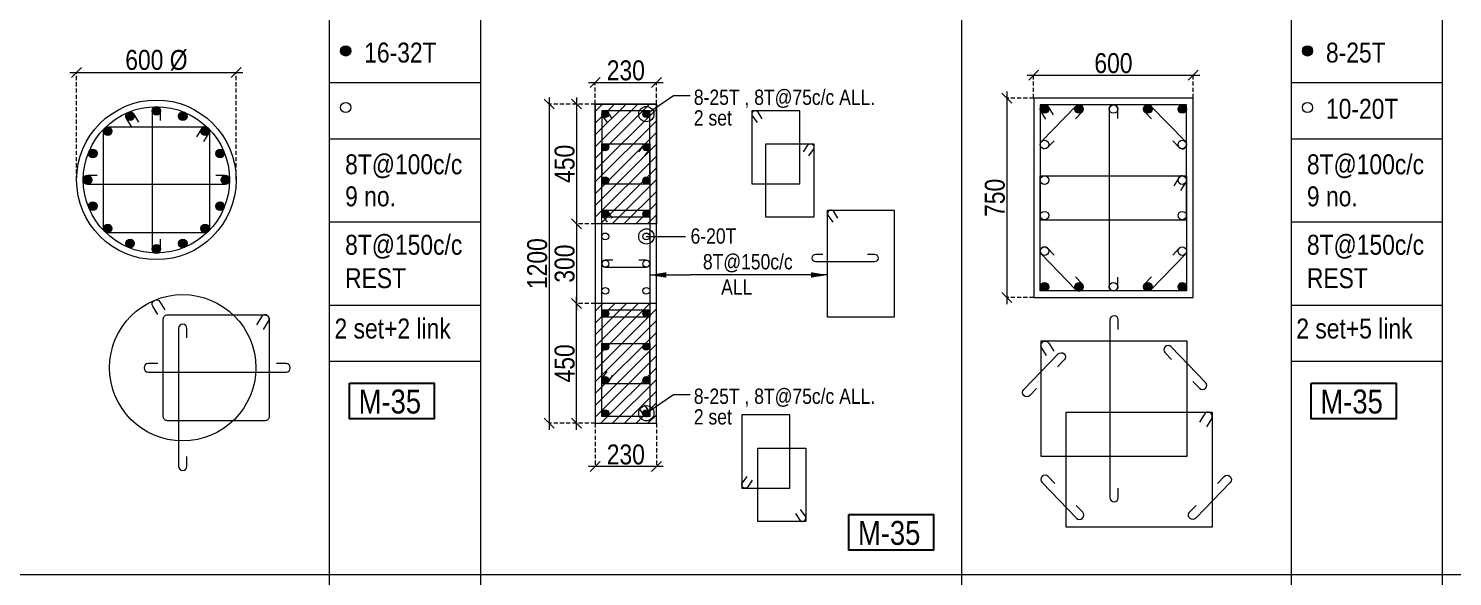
# Model space of a CAD drawing. Header units: millimetres. Extents: x 1112055 to 3390982, y -148532 to 766891.
# Drawn here: x 2165349 to 2186769, y 154847 to 163087 of the extents above; entities that cross this region are included whole.
import ezdxf
from ezdxf.enums import TextEntityAlignment as Align

# ---------------------------------------------------------------- set-up
doc = ezdxf.new("R2010")
doc.units = ezdxf.units.MM
doc.header["$PDMODE"] = 35
doc.header["$PDSIZE"] = -25
doc.linetypes.add('DASHED2', pattern=[0.375, 0.25, -0.125])
doc.linetypes.add('Hidden', pattern=[9.525, 6.35, -3.175])
for name, color, linetype, lineweight in [('B COL', 1, 'Continuous', 30), ('B COL. SIZE DIM', 220, 'Continuous', 25), ('B COLSCH', 204, 'Continuous', 20), ('B COLUMN', 1, 'Hidden', 9), ('B STEEL', 34, 'Continuous', 15), ('B TITLE BLOCK', 250, 'Continuous', 0), ('B-ST TEXT', 7, 'Continuous', 9), ('F HATCH', 251, 'Continuous', 18)]:
    doc.layers.add(name, color=color, linetype=linetype, lineweight=lineweight)
doc.layers.add('B TEXT', color=7, linetype='Continuous')
doc.styles.add('dim inside', font='romans.shx', dxfattribs={"width": 0.8, "height": 125})
doc.styles.add('SWINC', font='swissc.ttf')
doc.styles.add('TAHOMA', font='tahoma.ttf')
doc.dimstyles.new('dim inside', dxfattribs={"dimtxt": 125, "dimasz": 100, "dimexe": 0, "dimexo": 0, "dimgap": 10, "dimtad": 0, "dimdec": 0, "dimzin": 0, "dimdsep": 46, "dimtxsty": 'dim inside', "dimblk": 'SMALL', "dimcen": 0.09, "dimadec": 0, "dimazin": 0, "dimtfac": 1, "dimtdec": 0, "dimtofl": 0, "dimtmove": 0, "dimatfit": 3, "dimfxl": 1, "dimtolj": 1, "dimtzin": 0, "dimarcsym": 2})
doc.dimstyles.new('PARESH', dxfattribs={"dimscale": 0, "dimtxt": 300, "dimasz": 150, "dimexe": 150, "dimexo": 150, "dimgap": 25, "dimtad": 1, "dimdec": 0, "dimzin": 0, "dimdsep": 46, "dimtxsty": 'TAHOMA', "dimblk": 'ARCHTICK', "dimcen": 100, "dimdle": 150, "dimclrd": 251, "dimclre": 251, "dimclrt": 6, "dimadec": 0, "dimazin": 0, "dimtfac": 1, "dimtdec": 0, "dimtix": 1, "dimtofl": 0, "dimtmove": 0, "dimatfit": 2, "dimfxl": 0.18, "dimtolj": 1, "dimtzin": 0, "dimlwd": 9, "dimlwe": 9, "dimarcsym": 0})
pattern_1 = [(45, (1272961.83, 88950.04), (-88.388348, 88.388348), [])]

# ---------------------------------------------------------------- blocks, each defined once
blk = doc.blocks.new('_Oblique')
at = {"color": 0, "linetype": 'ByBlock', "lineweight": -2}
blk.add_line((-0.5, -0.5), (0.5, 0.5), dxfattribs=at)
blk = doc.blocks.new('*D160')
at = {"layer": 'B COL. SIZE DIM', "color": 250, "lineweight": 9, "ltscale": 250, "transparency": 16777216}
blk.add_line((2180369, 162386), (2182969, 162386), dxfattribs=at)
at = {"layer": 'B COL. SIZE DIM', "color": 250, "linetype": 'DASHED2', "lineweight": 9, "ltscale": 250, "transparency": 16777216}
for p, q in [((2180469, 162041), (2180469, 162386)), ((2182869, 162041), (2182869, 162386))]:
    blk.add_line(p, q, dxfattribs=at)
at = {"layer": 'Defpoints', "color": 0, "ltscale": 250, "transparency": 16777216}
for p in [(2182869, 162386), (2180469, 162041), (2182869, 162041)]:
    blk.add_point(p, dxfattribs=at)
at = {"layer": 'B COL. SIZE DIM', "color": 250, "lineweight": 9, "ltscale": 250, "transparency": 16777216, "xscale": 150, "yscale": 150, "zscale": 150, "rotation": 180}
blk.add_blockref('_Oblique', (2180469, 162386), dxfattribs=at)
at = {"layer": 'B COL. SIZE DIM', "color": 250, "lineweight": 9, "ltscale": 250, "transparency": 16777216, "xscale": 150, "yscale": 150, "zscale": 150}
blk.add_blockref('_Oblique', (2182869, 162386), dxfattribs=at)
at = {"layer": 'B COL. SIZE DIM', "color": 6, "ltscale": 250, "transparency": 16777216, "insert": (2181669, 162565), "char_height": 300, "attachment_point": 5, "style": 'SWINC'}
blk.add_mtext('\\A1;600', dxfattribs=at)
blk = doc.blocks.new('*D161')
at = {"layer": 'B COL. SIZE DIM', "color": 250, "lineweight": 9, "ltscale": 250, "transparency": 16777216}
blk.add_line((2180065, 162141), (2180065, 158941), dxfattribs=at)
at = {"layer": 'B COL. SIZE DIM', "color": 250, "linetype": 'DASHED2', "lineweight": 9, "ltscale": 250, "transparency": 16777216}
for p, q in [((2180469, 162041), (2180065, 162041)), ((2180469, 159041), (2180065, 159041))]:
    blk.add_line(p, q, dxfattribs=at)
at = {"layer": 'Defpoints', "color": 0, "ltscale": 250, "transparency": 16777216}
for p in [(2180469, 162041), (2180065, 159041), (2180469, 159041)]:
    blk.add_point(p, dxfattribs=at)
at = {"layer": 'B COL. SIZE DIM', "color": 250, "lineweight": 9, "ltscale": 250, "transparency": 16777216, "xscale": 150, "yscale": 150, "zscale": 150}
for p, rotation in [((2180065, 162041), 90), ((2180065, 159041), 270)]:
    blk.add_blockref('_Oblique', p, dxfattribs=dict(at, rotation=rotation))
at = {"layer": 'B COL. SIZE DIM', "color": 6, "ltscale": 250, "transparency": 16777216, "insert": (2179886, 160541), "char_height": 300, "attachment_point": 5, "rotation": 90, "style": 'SWINC'}
blk.add_mtext('\\A1;750', dxfattribs=at)
blk = doc.blocks.new('*D382')
at = {"layer": 'B COL. SIZE DIM', "color": 250, "lineweight": 9, "ltscale": 250, "transparency": 16777216}
blk.add_line((2173774, 162276), (2174894, 162276), dxfattribs=at)
at = {"layer": 'B COL. SIZE DIM', "color": 250, "linetype": 'DASHED2', "lineweight": 9, "ltscale": 250, "transparency": 16777216}
for p, q in [((2173874, 161952), (2173874, 162276)), ((2174794, 161952), (2174794, 162276))]:
    blk.add_line(p, q, dxfattribs=at)
at = {"layer": 'Defpoints', "color": 0, "ltscale": 250, "transparency": 16777216}
for p in [(2174794, 162276), (2173874, 161952), (2174794, 161952)]:
    blk.add_point(p, dxfattribs=at)
at = {"layer": 'B COL. SIZE DIM', "color": 250, "lineweight": 9, "ltscale": 250, "transparency": 16777216, "xscale": 150, "yscale": 150, "zscale": 150, "rotation": 180}
blk.add_blockref('_Oblique', (2173874, 162276), dxfattribs=at)
at = {"layer": 'B COL. SIZE DIM', "color": 250, "lineweight": 9, "ltscale": 250, "transparency": 16777216, "xscale": 150, "yscale": 150, "zscale": 150}
blk.add_blockref('_Oblique', (2174794, 162276), dxfattribs=at)
at = {"layer": 'B COL. SIZE DIM', "color": 6, "ltscale": 250, "transparency": 16777216, "insert": (2174334, 162456), "char_height": 300, "attachment_point": 5, "style": 'SWINC'}
blk.add_mtext('\\A1;230', dxfattribs=at)
blk = doc.blocks.new('*D383')
at = {"layer": 'B COL. SIZE DIM', "color": 250, "lineweight": 9, "ltscale": 250, "transparency": 16777216}
blk.add_line((2173594, 160252), (2173594, 158852), dxfattribs=at)
at = {"layer": 'B COL. SIZE DIM', "color": 250, "linetype": 'DASHED2', "lineweight": 9, "ltscale": 250, "transparency": 16777216}
for p, q in [((2173874, 160152), (2173594, 160152)), ((2173874, 158952), (2173594, 158952))]:
    blk.add_line(p, q, dxfattribs=at)
at = {"layer": 'Defpoints', "color": 0, "ltscale": 250, "transparency": 16777216}
for p in [(2173874, 160152), (2173594, 158952), (2173874, 158952)]:
    blk.add_point(p, dxfattribs=at)
at = {"layer": 'B COL. SIZE DIM', "color": 250, "lineweight": 9, "ltscale": 250, "transparency": 16777216, "xscale": 150, "yscale": 150, "zscale": 150}
for p, rotation in [((2173594, 160152), 90), ((2173594, 158952), 270)]:
    blk.add_blockref('_Oblique', p, dxfattribs=dict(at, rotation=rotation))
at = {"layer": 'B COL. SIZE DIM', "color": 6, "ltscale": 250, "transparency": 16777216, "insert": (2173415, 159552), "char_height": 300, "attachment_point": 5, "rotation": 90, "style": 'SWINC'}
blk.add_mtext('\\A1;300', dxfattribs=at)
blk = doc.blocks.new('*D384')
at = {"layer": 'B COL. SIZE DIM', "color": 250, "lineweight": 9, "ltscale": 250, "transparency": 16777216}
blk.add_line((2173594, 162052), (2173594, 160052), dxfattribs=at)
at = {"layer": 'B COL. SIZE DIM', "color": 250, "linetype": 'DASHED2', "lineweight": 9, "ltscale": 250, "transparency": 16777216}
for p, q in [((2173874, 161952), (2173594, 161952)), ((2173874, 160152), (2173594, 160152))]:
    blk.add_line(p, q, dxfattribs=at)
at = {"layer": 'Defpoints', "color": 0, "ltscale": 250, "transparency": 16777216}
for p in [(2173874, 161952), (2173594, 160152), (2173874, 160152)]:
    blk.add_point(p, dxfattribs=at)
at = {"layer": 'B COL. SIZE DIM', "color": 250, "lineweight": 9, "ltscale": 250, "transparency": 16777216, "xscale": 150, "yscale": 150, "zscale": 150}
for p, rotation in [((2173594, 161952), 90), ((2173594, 160152), 270)]:
    blk.add_blockref('_Oblique', p, dxfattribs=dict(at, rotation=rotation))
at = {"layer": 'B COL. SIZE DIM', "color": 6, "ltscale": 250, "transparency": 16777216, "insert": (2173415, 161052), "char_height": 300, "attachment_point": 5, "rotation": 90, "style": 'SWINC'}
blk.add_mtext('\\A1;450', dxfattribs=at)
blk = doc.blocks.new('*D385')
at = {"layer": 'B COL. SIZE DIM', "color": 250, "lineweight": 9, "ltscale": 250, "transparency": 16777216}
blk.add_line((2173594, 157052), (2173594, 159052), dxfattribs=at)
at = {"layer": 'B COL. SIZE DIM', "color": 250, "linetype": 'DASHED2', "lineweight": 9, "ltscale": 250, "transparency": 16777216}
for p, q in [((2173874, 158952), (2173594, 158952)), ((2173874, 157152), (2173594, 157152))]:
    blk.add_line(p, q, dxfattribs=at)
at = {"layer": 'Defpoints', "color": 0, "ltscale": 250, "transparency": 16777216}
for p in [(2173594, 158952), (2173874, 158952), (2173874, 157152)]:
    blk.add_point(p, dxfattribs=at)
at = {"layer": 'B COL. SIZE DIM', "color": 250, "lineweight": 9, "ltscale": 250, "transparency": 16777216, "xscale": 150, "yscale": 150, "zscale": 150}
for p, rotation in [((2173594, 158952), 90), ((2173594, 157152), 270)]:
    blk.add_blockref('_Oblique', p, dxfattribs=dict(at, rotation=rotation))
at = {"layer": 'B COL. SIZE DIM', "color": 6, "ltscale": 250, "transparency": 16777216, "insert": (2173415, 158052), "char_height": 300, "attachment_point": 5, "rotation": 90, "style": 'SWINC'}
blk.add_mtext('\\A1;450', dxfattribs=at)
blk = doc.blocks.new('*D386')
at = {"layer": 'B COL. SIZE DIM', "color": 250, "lineweight": 9, "ltscale": 250, "transparency": 16777216}
blk.add_line((2173181, 162052), (2173181, 157052), dxfattribs=at)
at = {"layer": 'B COL. SIZE DIM', "color": 250, "linetype": 'DASHED2', "lineweight": 9, "ltscale": 250, "transparency": 16777216}
for p, q in [((2173874, 161952), (2173181, 161952)), ((2173874, 157152), (2173181, 157152))]:
    blk.add_line(p, q, dxfattribs=at)
at = {"layer": 'Defpoints', "color": 0, "ltscale": 250, "transparency": 16777216}
for p in [(2173874, 161952), (2173181, 157152), (2173874, 157152)]:
    blk.add_point(p, dxfattribs=at)
at = {"layer": 'B COL. SIZE DIM', "color": 250, "lineweight": 9, "ltscale": 250, "transparency": 16777216, "xscale": 150, "yscale": 150, "zscale": 150}
for p, rotation in [((2173181, 161952), 90), ((2173181, 157152), 270)]:
    blk.add_blockref('_Oblique', p, dxfattribs=dict(at, rotation=rotation))
at = {"layer": 'B COL. SIZE DIM', "color": 6, "ltscale": 250, "transparency": 16777216, "insert": (2173002, 159552), "char_height": 300, "attachment_point": 5, "rotation": 90, "style": 'SWINC'}
blk.add_mtext('\\A1;1200', dxfattribs=at)
blk = doc.blocks.new('*D456')
at = {"layer": 'B COL. SIZE DIM', "color": 250, "linetype": 'DASHED2', "lineweight": 9, "ltscale": 250, "transparency": 16777216}
for p, q in [((2173874, 157152), (2173874, 156502)), ((2174794, 157152), (2174794, 156502))]:
    blk.add_line(p, q, dxfattribs=at)
at = {"layer": 'B COL. SIZE DIM', "color": 250, "lineweight": 9, "ltscale": 250, "transparency": 16777216}
blk.add_line((2174894, 156502), (2173774, 156502), dxfattribs=at)
at = {"layer": 'Defpoints', "color": 0, "ltscale": 250, "transparency": 16777216}
for p in [(2173874, 157152), (2174794, 157152), (2173874, 156502)]:
    blk.add_point(p, dxfattribs=at)
at = {"layer": 'B COL. SIZE DIM', "color": 250, "lineweight": 9, "ltscale": 250, "transparency": 16777216, "xscale": 150, "yscale": 150, "zscale": 150, "rotation": 180}
blk.add_blockref('_Oblique', (2173874, 156502), dxfattribs=at)
at = {"layer": 'B COL. SIZE DIM', "color": 250, "lineweight": 9, "ltscale": 250, "transparency": 16777216, "xscale": 150, "yscale": 150, "zscale": 150}
blk.add_blockref('_Oblique', (2174794, 156502), dxfattribs=at)
at = {"layer": 'B COL. SIZE DIM', "color": 6, "ltscale": 250, "transparency": 16777216, "insert": (2174334, 156681), "char_height": 300, "attachment_point": 5, "style": 'SWINC'}
blk.add_mtext('\\A1;230', dxfattribs=at)
blk = doc.blocks.new('_ArchTick')
at = {"color": 0, "linetype": 'ByBlock', "const_width": 0.15}
blk.add_lwpolyline([(-0.5, -0.5), (0.5, 0.5)], dxfattribs=at)
blk = doc.blocks.new('*D447')
at = {"layer": 'B COL. SIZE DIM', "color": 250, "lineweight": 9, "ltscale": 250, "transparency": 16777216}
blk.add_line((2165973, 162426), (2168573, 162426), dxfattribs=at)
at = {"layer": 'B COL. SIZE DIM', "color": 250, "linetype": 'DASHED2', "lineweight": 9, "ltscale": 250, "transparency": 16777216}
for p, q in [((2166073, 160811), (2166073, 162426)), ((2168473, 160811), (2168473, 162426))]:
    blk.add_line(p, q, dxfattribs=at)
at = {"layer": 'Defpoints', "color": 0, "ltscale": 250, "transparency": 16777216}
for p in [(2168473, 162426), (2166073, 160811), (2168473, 160811)]:
    blk.add_point(p, dxfattribs=at)
at = {"layer": 'B COL. SIZE DIM', "color": 250, "lineweight": 9, "ltscale": 250, "transparency": 16777216, "xscale": 150, "yscale": 150, "zscale": 150, "rotation": 180}
blk.add_blockref('_Oblique', (2166073, 162426), dxfattribs=at)
at = {"layer": 'B COL. SIZE DIM', "color": 250, "lineweight": 9, "ltscale": 250, "transparency": 16777216, "xscale": 150, "yscale": 150, "zscale": 150}
blk.add_blockref('_Oblique', (2168473, 162426), dxfattribs=at)
at = {"layer": 'B COL. SIZE DIM', "color": 6, "ltscale": 250, "transparency": 16777216, "insert": (2167273, 162609), "char_height": 300, "attachment_point": 5, "style": 'SWINC'}
blk.add_mtext('\\A1;600 %%C', dxfattribs=at)

msp = doc.modelspace()

# ---------------------------------------------------------------- hatches: boundary and pattern name
at = {"layer": 'B STEEL', "lineweight": 9, "ltscale": 0.5}
h = msp.add_hatch(color=34, dxfattribs=at)
edge = h.paths.add_edge_path()
edge.add_arc((2170120.4, 162749.8), 76.8, 0, 360)
h = msp.add_hatch(color=34, dxfattribs=at)
edge = h.paths.add_edge_path()
edge.add_arc((2184587.5, 162749.8), 76.8, 0, 360)
h = msp.add_hatch(color=34, dxfattribs=at)
edge = h.paths.add_edge_path()
edge.add_arc((2180633.2, 161876.6), 64, 0, 360)
at = {"layer": 'B STEEL', "lineweight": 30}
h = msp.add_hatch(color=34, dxfattribs=at)
edge = h.paths.add_edge_path()
edge.add_arc((2181151.2, 161876.6), 64, 0, 360)
h = msp.add_hatch(color=34, dxfattribs=at)
edge = h.paths.add_edge_path()
edge.add_arc((2182187.2, 161876.6), 64, 0, 360)
at = {"layer": 'B STEEL', "lineweight": 9, "ltscale": 0.5}
h = msp.add_hatch(color=34, dxfattribs=at)
edge = h.paths.add_edge_path()
edge.add_arc((2182705.1, 161876.6), 64, 180, 540, ccw=False)
at = {"layer": 'B STEEL', "lineweight": 30}
h = msp.add_hatch(color=34, dxfattribs=at)
edge = h.paths.add_edge_path()
edge.add_arc((2166876.7, 161768.6), 64, -180, 180, ccw=False)
h = msp.add_hatch(color=34, dxfattribs=at)
edge = h.paths.add_edge_path()
edge.add_arc((2167273.1, 161847.4), 64, 0, 360)
h = msp.add_hatch(color=34, dxfattribs=at)
edge = h.paths.add_edge_path()
edge.add_arc((2167669.6, 161768.6), 64, 0, 360)
at = {"layer": 'B STEEL', "lineweight": 13}
h = msp.add_hatch(color=256, dxfattribs=at)
h.dxf.hatch_style = 1
edge = h.paths.add_edge_path()
edge.add_arc((2174025.5, 161800.2), 51.4, 0, 360)
h = msp.add_hatch(color=256, dxfattribs=at)
h.dxf.hatch_style = 1
edge = h.paths.add_edge_path()
edge.add_arc((2174642.6, 161800.2), 51.4, 0, 360)
at = {"layer": 'B STEEL', "lineweight": 30}
h = msp.add_hatch(color=34, dxfattribs=at)
edge = h.paths.add_edge_path()
edge.add_arc((2166540.6, 161544), 64, -180, 180, ccw=False)
h = msp.add_hatch(color=34, dxfattribs=at)
edge = h.paths.add_edge_path()
edge.add_arc((2168005.7, 161544), 64, 0, 360)
h = msp.add_hatch(color=256, dxfattribs=at)
h.dxf.hatch_style = 1
edge = h.paths.add_edge_path()
edge.add_arc((2174025.5, 161301.2), 51.4, 0, 360)
h = msp.add_hatch(color=256, dxfattribs=at)
h.dxf.hatch_style = 1
edge = h.paths.add_edge_path()
edge.add_arc((2174642.6, 161301.2), 51.4, 0, 360)
h = msp.add_hatch(color=34, dxfattribs=at)
edge = h.paths.add_edge_path()
edge.add_arc((2166316, 161207.9), 64, -180, 180, ccw=False)
h = msp.add_hatch(color=34, dxfattribs=at)
edge = h.paths.add_edge_path()
edge.add_arc((2168230.2, 161207.9), 64, 0, 360)
h = msp.add_hatch(color=34, dxfattribs=at)
edge = h.paths.add_edge_path()
edge.add_arc((2166237.1, 160811.5), 64, 0, 360, ccw=False)
h = msp.add_hatch(color=34, dxfattribs=at)
edge = h.paths.add_edge_path()
edge.add_arc((2168309.1, 160811.5), 64, 0, 360, ccw=False)
h = msp.add_hatch(color=256, dxfattribs=at)
h.dxf.hatch_style = 1
edge = h.paths.add_edge_path()
edge.add_arc((2174025.5, 160802.1), 51.4, 0, 360)
h = msp.add_hatch(color=256, dxfattribs=at)
h.dxf.hatch_style = 1
edge = h.paths.add_edge_path()
edge.add_arc((2174642.6, 160802.1), 51.4, 0, 360)
h = msp.add_hatch(color=34, dxfattribs=at)
edge = h.paths.add_edge_path()
edge.add_arc((2166316, 160415), 64, 180, 540)
h = msp.add_hatch(color=34, dxfattribs=at)
edge = h.paths.add_edge_path()
edge.add_arc((2168230.2, 160415), 64, 0, 360, ccw=False)
at = {"layer": 'B STEEL', "lineweight": 13}
h = msp.add_hatch(color=256, dxfattribs=at)
h.dxf.hatch_style = 1
edge = h.paths.add_edge_path()
edge.add_arc((2174025.5, 160303), 51.4, 0, 360)
h = msp.add_hatch(color=256, dxfattribs=at)
h.dxf.hatch_style = 1
edge = h.paths.add_edge_path()
edge.add_arc((2174642.6, 160303), 51.4, 0, 360)
at = {"layer": 'B STEEL', "lineweight": 30}
h = msp.add_hatch(color=34, dxfattribs=at)
edge = h.paths.add_edge_path()
edge.add_arc((2166540.6, 160078.9), 64, 180, 540)
h = msp.add_hatch(color=34, dxfattribs=at)
edge = h.paths.add_edge_path()
edge.add_arc((2168005.7, 160078.9), 64, 0, 360, ccw=False)
h = msp.add_hatch(color=34, dxfattribs=at)
edge = h.paths.add_edge_path()
edge.add_arc((2166876.7, 159854.3), 64, 180, 540)
h = msp.add_hatch(color=34, dxfattribs=at)
edge = h.paths.add_edge_path()
edge.add_arc((2167273.1, 159775.5), 64, 0, 360, ccw=False)
h = msp.add_hatch(color=34, dxfattribs=at)
edge = h.paths.add_edge_path()
edge.add_arc((2167669.6, 159854.3), 64, 0, 360, ccw=False)
at = {"layer": 'B STEEL', "lineweight": 9, "ltscale": 0.5}
h = msp.add_hatch(color=34, dxfattribs=at)
edge = h.paths.add_edge_path()
edge.add_arc((2180633.2, 159204.6), 64, 0, 360, ccw=False)
at = {"layer": 'B STEEL', "lineweight": 30}
h = msp.add_hatch(color=34, dxfattribs=at)
edge = h.paths.add_edge_path()
edge.add_arc((2181151.2, 159204.6), 64, 0, 360)
h = msp.add_hatch(color=34, dxfattribs=at)
edge = h.paths.add_edge_path()
edge.add_arc((2182187.2, 159204.6), 64, 0, 360)
at = {"layer": 'B STEEL', "lineweight": 9, "ltscale": 0.5}
h = msp.add_hatch(color=34, dxfattribs=at)
edge = h.paths.add_edge_path()
edge.add_arc((2182705.1, 159204.6), 64, -180, 180)
at = {"layer": 'B STEEL', "lineweight": 13}
h = msp.add_hatch(color=256, dxfattribs=at)
h.dxf.hatch_style = 1
edge = h.paths.add_edge_path()
edge.add_arc((2174025.5, 158800.2), 51.4, 0, 360)
h = msp.add_hatch(color=256, dxfattribs=at)
h.dxf.hatch_style = 1
edge = h.paths.add_edge_path()
edge.add_arc((2174642.6, 158800.2), 51.4, 0, 360)
at = {"layer": 'B STEEL', "lineweight": 30}
h = msp.add_hatch(color=256, dxfattribs=at)
h.dxf.hatch_style = 1
edge = h.paths.add_edge_path()
edge.add_arc((2174025.5, 158301.2), 51.4, 0, 360)
h = msp.add_hatch(color=256, dxfattribs=at)
h.dxf.hatch_style = 1
edge = h.paths.add_edge_path()
edge.add_arc((2174642.6, 158301.2), 51.4, 0, 360)
h = msp.add_hatch(color=256, dxfattribs=at)
h.dxf.hatch_style = 1
edge = h.paths.add_edge_path()
edge.add_arc((2174025.5, 157802.1), 51.4, 0, 360)
h = msp.add_hatch(color=256, dxfattribs=at)
h.dxf.hatch_style = 1
edge = h.paths.add_edge_path()
edge.add_arc((2174642.6, 157802.1), 51.4, 0, 360)
at = {"layer": 'B STEEL', "lineweight": 13}
h = msp.add_hatch(color=256, dxfattribs=at)
h.dxf.hatch_style = 1
edge = h.paths.add_edge_path()
edge.add_arc((2174025.5, 157303), 51.4, 0, 360)
h = msp.add_hatch(color=256, dxfattribs=at)
h.dxf.hatch_style = 1
edge = h.paths.add_edge_path()
edge.add_arc((2174642.6, 157303), 51.4, 0, 360)
at = {"layer": 'F HATCH', "lineweight": 0}
h = msp.add_hatch(dxfattribs=at)
h.set_pattern_fill('ANSI31', color=250, scale=1000)
h.set_pattern_definition(pattern_1)
h.paths.add_polyline_path([(2173874, 161951.6), (2174794, 161951.6), (2174794, 160151.6), (2173874, 160151.6)])
h = msp.add_hatch(dxfattribs=at)
h.set_pattern_fill('ANSI31', color=250, scale=1000)
h.set_pattern_definition(pattern_1)
h.paths.add_polyline_path([(2173874, 157151.6), (2174794, 157151.6), (2174794, 158951.6), (2173874, 158951.6)])

# ---------------------------------------------------------------- linework, layer by layer
at = {"layer": 'B COL', "lineweight": 13}
for points in [[(2173874, 157151.6), (2174794, 157151.6), (2174794, 161951.6), (2173874, 161951.6)], [(2173874, 161951.6), (2174794, 161951.6), (2174794, 160151.6), (2173874, 160151.6)], [(2173874, 157151.6), (2174794, 157151.6), (2174794, 158951.6), (2173874, 158951.6)]]:
    msp.add_lwpolyline(points, close=True, dxfattribs=at)
at = {"layer": 'B COLSCH', "color": 250, "lineweight": 0}
for p, q in [((2169874.2, 196077.4), (2169874.2, 146638.4)), ((2172148.5, 196077.4), (2172148.5, 139385.8)), ((2179382.1, 196077.4), (2179382.1, 139385.8)), ((2184341.2, 196077.4), (2184341.2, 146638.4)), ((2186615.6, 196077.4), (2186615.6, 139385.8)), ((2169874.2, 162273.1), (2172148.5, 162273.1)), ((2184341.2, 162273.1), (2186615.6, 162273.1)), ((2169874.2, 161428.1), (2172148.5, 161428.1)), ((2184341.2, 161428.1), (2186615.6, 161428.1)), ((2169874.2, 160178.3), (2172148.5, 160178.3)), ((2184341.2, 160178.3), (2186615.6, 160178.3)), ((2169874.2, 158928.5), (2172148.5, 158928.5)), ((2184341.2, 158928.5), (2186615.6, 158928.5)), ((2169874.2, 158083.5), (2172148.5, 158083.5)), ((2184341.2, 158083.5), (2186615.6, 158083.5)), ((2087919, 154878.2), (2215549.8, 154878.2))]:
    msp.add_line(p, q, dxfattribs=at)
at = {"layer": 'B COLUMN', "color": 1, "linetype": 'ByBlock', "lineweight": 20}
msp.add_lwpolyline([(2180469.2, 159040.6), (2182869.2, 159040.6), (2182869.2, 162040.6), (2180469.2, 162040.6)], close=True, dxfattribs=at)
msp.add_circle((2167273.1, 160811.5), 1200, dxfattribs=at)
at = {"layer": 'B STEEL', "color": 34, "lineweight": 9, "ltscale": 0.5}
for points in [[(2180653.4, 161721.5), (2180578.7, 161843, -1), (2180687.7, 161910.1), (2180762.5, 161788.7)], [(2180778.4, 161400.1), (2180679.1, 161297.6, -1), (2180587.2, 161386.7), (2181105.2, 161921.1, -1), (2181197.1, 161832), (2181097.9, 161729.6)], [(2181733.2, 161733.9), (2181733.2, 161876.6, 1), (2181605.1, 161876.6), (2181605.1, 159204.6, 1), (2181733.2, 159204.6), (2181733.2, 159347.3)], [(2182559.9, 161400.1), (2182659.2, 161297.6, 1), (2182751.1, 161386.7), (2182233.1, 161921.1, 1), (2182141.2, 161832), (2182240.5, 161729.6)], [(2166896.9, 161613.5), (2166822.1, 161735, -1), (2166931.2, 161802.1), (2167005.9, 161680.6)], [(2167337.1, 161704.8), (2167337.1, 161847.4, 1), (2167209.1, 161847.4), (2167209.1, 159775.5, 1), (2167337.1, 159775.5), (2167337.1, 159918.1)], [(2167985.4, 161389), (2168060.2, 161510.4, 1), (2167951.1, 161577.6), (2167876.4, 161456.1)], [(2166379.8, 160875.5), (2166237.1, 160875.5, 1), (2166237.1, 160747.4), (2168309.1, 160747.4, 1), (2168309.1, 160875.5), (2168166.4, 160875.5)], [(2182684.9, 160652.8), (2182759.7, 160774.2, 1), (2182650.6, 160841.4), (2182575.9, 160719.9)], [(2180778.4, 159681.1), (2180679.1, 159783.6, 1), (2180587.2, 159694.5), (2181105.2, 159160.1, 1), (2181197.1, 159249.2), (2181097.9, 159351.6)], [(2182559.9, 159681.1), (2182659.2, 159783.6, -1), (2182751.1, 159694.5), (2182233.1, 159160.1, -1), (2182141.2, 159249.2), (2182240.5, 159351.6)], [(2167292.5, 158788.4), (2167217.7, 158909.8, -1), (2167326.7, 158976.9), (2167401.5, 158855.5)], [(2168886.3, 158563.8), (2168961, 158685.3, 1), (2168852, 158752.4), (2168777.2, 158630.9)], [(2181742.3, 158562.4), (2181742.3, 158705.1, 1), (2181614.3, 158705.1), (2181614.3, 156033.1, 1), (2181742.3, 156033.1), (2181742.3, 156175.8)], [(2167732.7, 158436.1), (2167732.7, 158578.7, 1), (2167604.6, 158578.7), (2167604.6, 156506.8, 1), (2167732.7, 156506.8), (2167732.7, 156649.4)], [(2180662.5, 158168), (2180587.8, 158289.5, -1), (2180696.8, 158356.6), (2180771.6, 158235.1)], [(2182864.1, 157780.1), (2182963.4, 157677.6, 1), (2183055.3, 157766.8), (2182537.4, 158301.2, 1), (2182445.4, 158212), (2182544.7, 158109.6)], [(2180510.5, 157672.5), (2180411.2, 157570.1, -1), (2180319.3, 157659.2), (2180837.3, 158193.6, -1), (2180929.2, 158104.5), (2180829.9, 158002.1)], [(2167293.6, 158050.3), (2167151, 158050.3, 1), (2167151, 157922.3), (2169222.9, 157922.3, 1), (2169222.9, 158050.3), (2169080.3, 158050.3)], [(2183071.7, 157099.2), (2183146.5, 157220.7, 1), (2183037.5, 157287.8), (2182962.7, 157166.3)], [(2180787.5, 156247), (2180688.3, 156349.4, 1), (2180596.3, 156260.3), (2181114.3, 155725.9, 1), (2181206.3, 155815), (2181107, 155917.4)], [(2183233.1, 156247), (2183332.4, 156349.4, -1), (2183424.3, 156260.3), (2182906.3, 155725.9, -1), (2182814.4, 155815), (2182913.7, 155917.4)]]:
    msp.add_lwpolyline(points, format="xyb", dxfattribs=at)
for points in [[(2180569.2, 160209.4), (2182769.2, 160209.4), (2182769.2, 161940.6), (2180569.2, 161940.6)], [(2180569.2, 160871.8), (2182769.2, 160871.8), (2182769.2, 159140.6), (2180569.2, 159140.6)], [(2180578.3, 156655.8), (2182778.3, 156655.8), (2182778.3, 158387), (2180578.3, 158387)], [(2180956, 157318.3), (2183156, 157318.3), (2183156, 155587), (2180956, 155587)]]:
    msp.add_lwpolyline(points, close=True, dxfattribs=at)
at = {"layer": 'B STEEL', "lineweight": 13}
for points in [[(2173974, 160750.7), (2174694, 160750.7), (2174694, 161851.6), (2173974, 161851.6)], [(2176230.3, 160750.7), (2176950.3, 160750.7), (2176950.3, 161851.6), (2176230.3, 161851.6)], [(2173974, 161352.6), (2174694, 161352.6), (2174694, 160251.6), (2173974, 160251.6)], [(2176442.6, 161352.6), (2177162.6, 161352.6), (2177162.6, 160251.6), (2176442.6, 160251.6)], [(2173974, 157750.7), (2174694, 157750.7), (2174694, 158851.6), (2173974, 158851.6)], [(2173974, 158352.6), (2174694, 158352.6), (2174694, 157251.6), (2173974, 157251.6)], [(2176079.6, 156175.3), (2176799.6, 156175.3), (2176799.6, 157276.3), (2176079.6, 157276.3)], [(2176321.7, 156777.2), (2177041.7, 156777.2), (2177041.7, 155676.3), (2176321.7, 155676.3)]]:
    msp.add_lwpolyline(points, close=True, dxfattribs=at)
for points in [[(2174131.1, 161731.4), (2174066.3, 161831.4, 1), (2173984.6, 161769), (2174053.6, 161674.1)], [(2176387.4, 161731.4), (2176322.6, 161831.4, 1), (2176240.9, 161769), (2176309.9, 161674.1)], [(2174537, 161232.4), (2174601.8, 161332.4, -1), (2174683.5, 161269.9), (2174614.5, 161175.1)], [(2177005.6, 161232.4), (2177070.4, 161332.4, -1), (2177152.1, 161269.9), (2177083.1, 161175.1)], [(2174131.1, 157870.9), (2174066.3, 157770.9, -1), (2173984.6, 157833.3), (2174053.6, 157928.2)], [(2174537, 157371.8), (2174601.8, 157271.8, 1), (2174683.5, 157334.3), (2174614.5, 157429.1)], [(2176236.6, 156295.5), (2176171.8, 156195.5, -1), (2176090.1, 156258), (2176159.1, 156352.8)], [(2176884.6, 155796.4), (2176949.4, 155696.5, 1), (2177031.1, 155758.9), (2176962.1, 155853.8)]]:
    msp.add_lwpolyline(points, format="xyb", dxfattribs=at)
at = {"layer": 'B STEEL', "color": 34, "lineweight": 9, "ltscale": 0.5}
for points in [[(2166540.6, 161608), (2168005.7, 161608, -0.4142136), (2168069.7, 161544), (2168069.7, 160078.9, -0.4142136), (2168005.7, 160014.9), (2166540.6, 160014.9, -0.4142136), (2166476.5, 160078.9), (2166476.5, 161544, -0.4142136)], [(2167441.4, 158782.8), (2168906.5, 158782.8, -0.4142136), (2168970.5, 158718.8), (2168970.5, 157253.7, -0.4142136), (2168906.5, 157189.7), (2167441.4, 157189.7, -0.4142136), (2167377.4, 157253.7), (2167377.4, 158718.8, -0.4142136)]]:
    msp.add_lwpolyline(points, format="xyb", close=True, dxfattribs=at)
at = {"layer": 'B STEEL', "color": 3, "lineweight": 13}
for points in [[(2174694, 158748.8), (2173974, 158748.8), (2173974, 160354.5), (2174694, 160354.5)], [(2178368.8, 158748.8), (2177368.8, 158748.8), (2177368.8, 160354.5), (2178368.8, 160354.5)]]:
    msp.add_lwpolyline(points, close=True, dxfattribs=at)
for points in [[(2174131.1, 160234.3), (2174066.3, 160334.3, 1), (2173984.6, 160271.8), (2174053.6, 160176.9)], [(2177525.8, 160234.3), (2177461, 160334.3, 1), (2177379.3, 160271.8), (2177448.4, 160176.9)], [(2174140, 159602.4), (2174025.5, 159602.4, 1), (2174025.5, 159499.6), (2174642.6, 159499.6, 1), (2174642.6, 159602.4), (2174528.1, 159602.4)], [(2177299.4, 159687.4), (2177184.9, 159687.4, 1), (2177184.9, 159584.6), (2178082.1, 159584.6, 1), (2178082.1, 159687.4), (2177967.5, 159687.4)]]:
    msp.add_lwpolyline(points, format="xyb", dxfattribs=at)
at = {"layer": 'B STEEL', "color": 34, "lineweight": 9, "ltscale": 0.5}
for centre, radius in [((2170120.4, 162749.8), 76.8), ((2184587.5, 162749.8), 76.8), ((2170120.4, 161899.5), 76.8), ((2180633.2, 161876.6), 64), ((2181151.2, 161876.6), 64), ((2181669.2, 161876.6), 64), ((2182187.2, 161876.6), 64), ((2182705.1, 161876.6), 64), ((2184587.5, 161899.5), 76.8), ((2167273.1, 160811.5), 1100), ((2166876.7, 161768.6), 64), ((2167273.1, 161847.4), 64), ((2167669.6, 161768.6), 64), ((2166540.6, 161544), 64), ((2168005.7, 161544), 64), ((2180633.2, 161342.2), 64), ((2182705.1, 161342.2), 64), ((2166316, 161207.9), 64), ((2168230.2, 161207.9), 64), ((2166237.1, 160811.5), 64), ((2168309.1, 160811.5), 64), ((2180633.2, 160807.8), 64), ((2182705.1, 160807.8), 64), ((2166316, 160415), 64), ((2168230.2, 160415), 64), ((2180633.2, 160273.4), 64), ((2182705.1, 160273.4), 64), ((2166540.6, 160078.9), 64), ((2168005.7, 160078.9), 64), ((2166876.7, 159854.3), 64), ((2167273.1, 159775.5), 64), ((2167669.6, 159854.3), 64), ((2180633.2, 159739), 64), ((2182705.1, 159739), 64), ((2180633.2, 159204.6), 64), ((2181151.2, 159204.6), 64), ((2181669.2, 159204.6), 64), ((2182187.2, 159204.6), 64), ((2182705.1, 159204.6), 64), ((2167668.7, 157986.3), 1100)]:
    msp.add_circle(centre, radius, dxfattribs=at)
at = {"layer": 'B STEEL', "lineweight": 13}
for centre in [(2174025.5, 161800.2), (2174642.6, 161800.2), (2174025.5, 161301.2), (2174642.6, 161301.2), (2174025.5, 160802.1), (2174642.6, 160802.1), (2174025.5, 160303), (2174642.6, 160303), (2174025.5, 159960.2), (2174642.6, 159960.2), (2174025.5, 159551), (2174642.6, 159551), (2174025.5, 159143), (2174642.6, 159143), (2174025.5, 158800.2), (2174642.6, 158800.2), (2174025.5, 158301.2), (2174642.6, 158301.2), (2174025.5, 157802.1), (2174642.6, 157802.1), (2174025.5, 157303), (2174642.6, 157303)]:
    msp.add_circle(centre, 51.4, dxfattribs=at)
at = {"layer": 'B TEXT', "color": 1}
for points in [[(2170177.8, 157754.5), (2171452.4, 157754.5), (2171452.4, 157216.5), (2170177.8, 157216.5)], [(2184644.9, 157754.5), (2185919.5, 157754.5), (2185919.5, 157216.5), (2184644.9, 157216.5)], [(2177688, 155779.8), (2178962.6, 155779.8), (2178962.6, 155241.9), (2177688, 155241.9)]]:
    msp.add_lwpolyline(points, close=True, dxfattribs=at)

# ---------------------------------------------------------------- texts
at = {"layer": 'B TEXT', "style": 'SWINC'}
for s, p in [('16-32T', (2170399, 162575.2)), ('8-25T', (2184866, 162575.2)), ('10-20T', (2184866, 161730.2)), ('8T@100c/c', (2170112, 160895.4)), ('8T@100c/c', (2184579.1, 160895.4)), ('9 no.', (2170112, 160413.6)), ('9 no.', (2184579.1, 160413.6)), ('8T@150c/c', (2170112, 159685.5)), ('8T@150c/c', (2184579.1, 159685.5)), ('REST', (2170112, 159183.1)), ('REST', (2184579.1, 159183.1)), ('2 set+2 link', (2169952.4, 158426.1)), ('2 set+5 link', (2184419.5, 158426.1))]:
    msp.add_text(s, height=300, dxfattribs=at).set_placement(p)
at = {"layer": 'B TEXT', "lineweight": 15, "style": 'SWINC'}
for s, p in [('8-25T , 8T@75c/c ALL.', (2175357.6, 161869.6)), ('2 set', (2175357.6, 161559.4)), ('6-20T', (2175308.1, 159782.9)), ('8T@150c/c', (2175493.5, 159396.4)), ('ALL', (2175768.1, 159015.7)), ('8-25T , 8T@75c/c ALL.', (2175357.6, 157374.4)), ('2 set', (2175357.6, 157064.1))]:
    msp.add_text(s, height=230, dxfattribs=at).set_placement(p, align=Align.BOTTOM_LEFT)
at = {"layer": 'B TEXT', "color": 1, "style": 'SWINC'}
for p in [(2170315.2, 157190), (2184782.3, 157190), (2177825.4, 155215.3)]:
    msp.add_text('M-35', height=360, dxfattribs=at).set_placement(p, align=Align.BOTTOM_LEFT)
at = {"layer": 'B TITLE BLOCK', "color": 251, "insert": (2303667.7, 156603.8), "char_height": 222.806, "attachment_point": 2, "style": 'SWINC'}
msp.add_mtext_dynamic_manual_height_columns('\\pxsm1,qj;{\\fBankGothic Lt BT|b0|i0|c0|p34;BHOOMI\\P\\ps*,q*;\\fGost|b0|i0|c0|p2;\\H0.8x;- CONSULTANTS -\\C1; }', width=582591.087, gutter_width=0, heights=[81948.1], dxfattribs=at)

# ---------------------------------------------------------------- dimensions: what is measured, and where the dimension line sits
at = {"layer": 'B COL. SIZE DIM', "color": 250, "ltscale": 250}
dim = msp.add_linear_dim(base=(2168473.1, 162425.8), p1=(2166073.1, 160811.5), p2=(2168473.1, 160811.5), text='<> %%C', dimstyle='dim inside', override={"dimtxt": 300, "dimasz": 150, "dimgap": 25, "dimtad": 3, "dimlfac": 0.25, "dimtxsty": 'SWINC', "dimblk1": 'Oblique', "dimblk2": 'Oblique', "dimsah": 1, "dimdle": 100, "dimclrd": 250, "dimclre": 250, "dimclrt": 6, "dimfxl": 1000, "dimlwd": 9, "dimlwe": 9}, dxfattribs=at)
dim.commit()
dim.dimension.update_dxf_attribs({"geometry": '*D447', "text_midpoint": (2167273.1, 162609.2)})
for base, p1, p2, picture, middle in [((2174794, 162276.5), (2173874, 161951.6), (2174794, 161951.6), '*D382', (2174334, 162455.7)), ((2182869.2, 162385.5), (2180469.2, 162040.6), (2182869.2, 162040.6), '*D160', (2181669.2, 162564.5)), ((2173874, 156502.1), (2174794, 157151.6), (2173874, 157151.6), '*D456', (2174334, 156681.3))]:
    dim = msp.add_linear_dim(base=base, p1=p1, p2=p2, dimstyle='dim inside', override={"dimtxt": 300, "dimasz": 150, "dimgap": 25, "dimtad": 3, "dimlfac": 0.25, "dimtxsty": 'SWINC', "dimblk1": 'Oblique', "dimblk2": 'Oblique', "dimsah": 1, "dimdle": 100, "dimclrd": 250, "dimclre": 250, "dimclrt": 6, "dimfxl": 1000, "dimlwd": 9, "dimlwe": 9}, dxfattribs=at)
    dim.commit()
    dim.dimension.update_dxf_attribs({"geometry": picture, "text_midpoint": middle})
for base, p1, p2, angle, picture, middle in [((2173181.3, 157151.6), (2173874, 161951.6), (2173874, 157151.6), 90, '*D386', (2173002.2, 159551.6)), ((2173593.5, 160151.6), (2173874, 161951.6), (2173874, 160151.6), 90, '*D384', (2173414.7, 161051.6)), ((2180065.3, 159040.6), (2180469.2, 162040.6), (2180469.2, 159040.6), 90, '*D161', (2179886.5, 160540.6)), ((2173593.5, 158951.6), (2173874, 160151.6), (2173874, 158951.6), 90, '*D383', (2173414.7, 159551.6)), ((2173593.5, 158951.6), (2173874, 157151.6), (2173874, 158951.6), 270, '*D385', (2173414.7, 158051.6))]:
    dim = msp.add_linear_dim(base=base, p1=p1, p2=p2, angle=angle, dimstyle='dim inside', override={"dimtxt": 300, "dimasz": 150, "dimgap": 25, "dimtad": 3, "dimlfac": 0.25, "dimtxsty": 'SWINC', "dimblk1": 'Oblique', "dimblk2": 'Oblique', "dimsah": 1, "dimdle": 100, "dimclrd": 250, "dimclre": 250, "dimclrt": 6, "dimfxl": 1000, "dimlwd": 9, "dimlwe": 9}, dxfattribs=at)
    dim.commit()
    dim.dimension.update_dxf_attribs({"geometry": picture, "text_midpoint": middle})

# ---------------------------------------------------------------- leaders
at = {"layer": 'B-ST TEXT', "lineweight": 15}
for points, override in [([(2174642.6, 161800.2), (2175049.8, 162079.8), (2175304.2, 162079.8)], {"dimscale": 1, "dimasz": 230, "dimtad": 0, "dimclrd": 0, "dimldrblk": 'Origin', "dimtfill": 2}), ([(2174642.6, 159960.2), (2175231, 159960.2)], {"dimscale": 1, "dimasz": 230, "dimtad": 0, "dimclrd": 0, "dimldrblk": 'Origin', "dimtfill": 2}), ([(2174694, 159381.5), (2175303.2, 159381.5)], {"dimscale": 1, "dimasz": 250, "dimtad": 0, "dimclrd": 0, "dimtfill": 2}), ([(2177368.8, 159381.5), (2175303.2, 159381.5)], {"dimscale": 1, "dimasz": 250, "dimtad": 0, "dimclrd": 0, "dimtfill": 2}), ([(2174642.6, 157303), (2175049.8, 157582.6), (2175304.2, 157582.6)], {"dimscale": 1, "dimasz": 230, "dimtad": 0, "dimclrd": 0, "dimldrblk": 'Origin', "dimtfill": 2})]:
    msp.add_leader(points, dimstyle='PARESH', override=override, dxfattribs=at)

doc.saveas('drawing.dxf')
